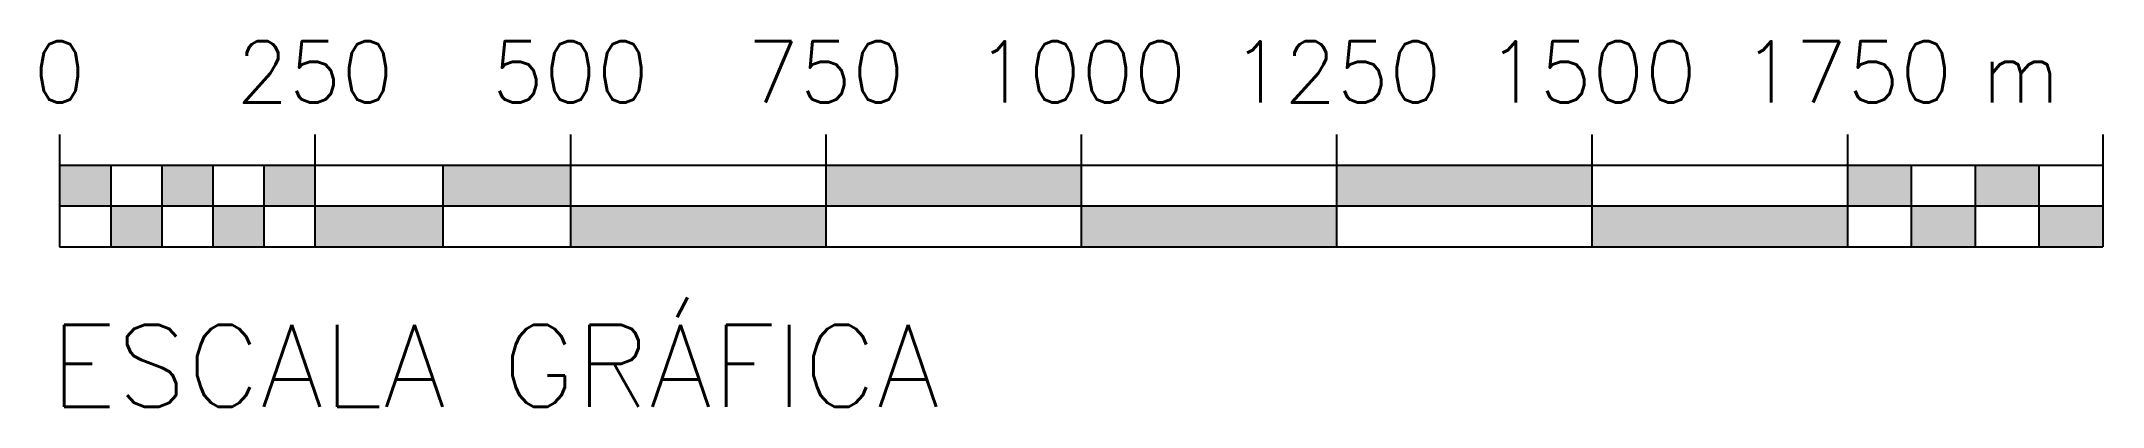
# Model space of a CAD drawing. Header units: millimetres. Extents: x 1095 to 3113, y 1376 to 1733.
import ezdxf
from ezdxf.enums import TextEntityAlignment as Align

# ---------------------------------------------------------------- set-up
doc = ezdxf.new("R2010")
doc.units = ezdxf.units.MM
doc.header["$LTSCALE"] = 0.02
doc.layers.add('escalas_gráficas', color=1, linetype='Continuous')
doc.styles.add('r60', font='romans.shx')
doc.styles.add('r80', font='romans.shx')

msp = doc.modelspace()

# ---------------------------------------------------------------- hatches: boundary and pattern name
at = {"layer": 'escalas_gráficas'}
h = msp.add_hatch(color=256, dxfattribs=at)
h.paths.add_polyline_path([(1163.1, 1612.4), (1113.1, 1612.4), (1113.1, 1572.4), (1163.1, 1572.4)])
h.paths.add_polyline_path([(1213.1, 1572.4), (1163.1, 1572.4), (1163.1, 1532.4), (1213.1, 1532.4)])
h.paths.add_polyline_path([(1263.1, 1612.4), (1213.1, 1612.4), (1213.1, 1572.4), (1263.1, 1572.4)])
h.paths.add_polyline_path([(1313.1, 1572.4), (1263.1, 1572.4), (1263.1, 1532.4), (1313.1, 1532.4)])
h.paths.add_polyline_path([(1363.1, 1612.4), (1313.1, 1612.4), (1313.1, 1572.4), (1363.1, 1572.4)])
h.paths.add_polyline_path([(1488.1, 1572.4), (1363.1, 1572.4), (1363.1, 1532.4), (1488.1, 1532.4)])
h.paths.add_polyline_path([(1613.1, 1612.4), (1488.1, 1612.4), (1488.1, 1572.4), (1613.1, 1572.4)])
h.paths.add_polyline_path([(1863.1, 1572.4), (1613.1, 1572.4), (1613.1, 1532.4), (1863.1, 1532.4)])
h.paths.add_polyline_path([(2113.1, 1612.4), (1863.1, 1612.4), (1863.1, 1572.4), (2113.1, 1572.4)])
h.paths.add_polyline_path([(2363.1, 1572.4), (2113.1, 1572.4), (2113.1, 1532.4), (2363.1, 1532.4)])
h.paths.add_polyline_path([(2613.1, 1612.4), (2363.1, 1612.4), (2363.1, 1572.4), (2613.1, 1572.4)])
h.paths.add_polyline_path([(2863.1, 1572.4), (2613.1, 1572.4), (2613.1, 1532.4), (2863.1, 1532.4)])
h.paths.add_polyline_path([(2925.6, 1612.4), (2863.1, 1612.4), (2863.1, 1572.4), (2925.6, 1572.4)])
h.paths.add_polyline_path([(2988.1, 1572.4), (2925.6, 1572.4), (2925.6, 1532.4), (2988.1, 1532.4)])
h.paths.add_polyline_path([(3050.6, 1612.4), (2988.1, 1612.4), (2988.1, 1572.4), (3050.6, 1572.4)])
h.paths.add_polyline_path([(3113.1, 1572.4), (3050.6, 1572.4), (3050.6, 1532.4), (3113.1, 1532.4)])

# ---------------------------------------------------------------- linework, layer by layer
for p, q in [((1113.1, 1642.4), (1113.1, 1612.4)), ((1363.1, 1642.4), (1363.1, 1532.4)), ((1613.1, 1642.4), (1613.1, 1532.4)), ((1863.1, 1642.4), (1863.1, 1532.4)), ((2113.1, 1642.4), (2113.1, 1532.4)), ((2363.1, 1642.4), (2363.1, 1532.4)), ((2613.1, 1642.4), (2613.1, 1532.4)), ((2863.1, 1642.4), (2863.1, 1532.4)), ((3113.1, 1642.4), (3113.1, 1532.4)), ((1113.1, 1612.4), (1113.1, 1532.4)), ((1113.1, 1612.4), (3113.1, 1612.4)), ((1163.1, 1612.4), (1163.1, 1532.4)), ((1213.1, 1612.4), (1213.1, 1532.4)), ((1263.1, 1612.4), (1263.1, 1532.4)), ((1313.1, 1612.4), (1313.1, 1532.4)), ((1488.1, 1612.4), (1488.1, 1532.4)), ((2925.6, 1612.4), (2925.6, 1532.4)), ((2988.1, 1612.4), (2988.1, 1532.4)), ((3050.6, 1612.4), (3050.6, 1532.4)), ((1113.1, 1572.4), (3113.1, 1572.4)), ((1113.1, 1532.4), (3113.1, 1532.4))]:
    msp.add_line(p, q, dxfattribs=at)

# ---------------------------------------------------------------- texts
at = {"layer": 'escalas_gráficas', "color": 2, "style": 'r60'}
for s, p in [('0', (1113.1, 1673.5)), ('250', (1363.1, 1673.5)), ('500', (1613.1, 1673.5)), ('750', (1863.1, 1673.5)), ('1000', (2113.1, 1673.5)), ('1250', (2363.1, 1673.5)), ('1500', (2613.1, 1673.5)), ('1750', (2863.1, 1673.5)), ('m', (3033, 1673.5))]:
    msp.add_text(s, height=60, dxfattribs=at).set_placement(p, align=Align.CENTER)
at = {"layer": 'escalas_gráficas', "color": 2, "style": 'r80'}
msp.add_text('ESCALA GRÁFICA', height=80, dxfattribs=at).set_placement((1103.8, 1376))

doc.saveas('drawing.dxf')
